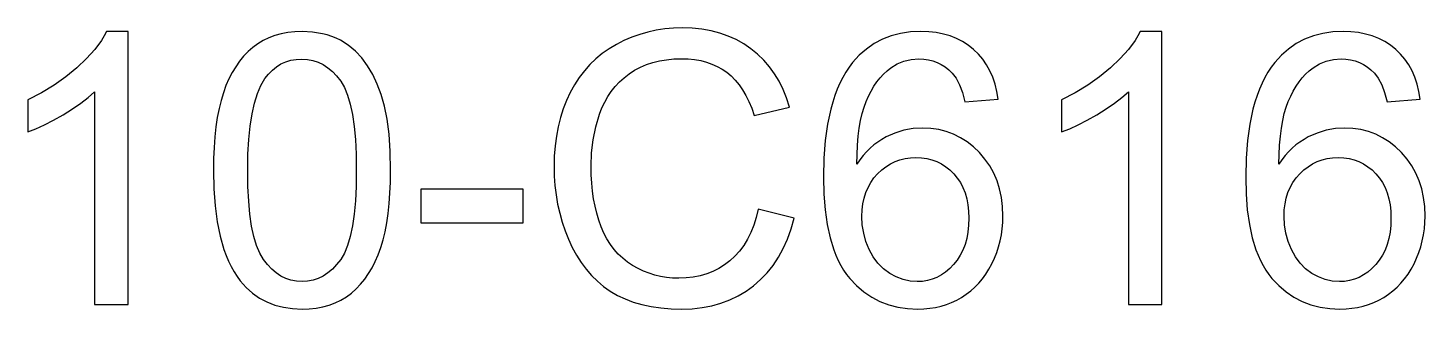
# Model space of a CAD drawing. Header units: millimetres. Extents: x -4.6 to 4.6, y -0.93 to 0.93.
import ezdxf

# ---------------------------------------------------------------- set-up
doc = ezdxf.new("R2010")
doc.units = ezdxf.units.MM
doc.layers.add('LASER_MARK', color=7, linetype='Continuous')

msp = doc.modelspace()

# ---------------------------------------------------------------- linework, layer by layer
at = {"layer": 'LASER_MARK'}
for points in [[(0.446167, -0.327148), (0.209351, -0.267334), (0.195751, -0.322056), (0.179367, -0.373306), (0.160198, -0.421085), (0.138245, -0.465393), (0.113506, -0.506229), (0.085983, -0.543594), (0.055676, -0.577488), (0.022583, -0.60791), (-0.012856, -0.634804), (-0.050201, -0.658112), (-0.089455, -0.677834), (-0.130615, -0.69397), (-0.173683, -0.70652), (-0.218658, -0.715485), (-0.265541, -0.720863), (-0.314331, -0.722656), (-0.354862, -0.72134), (-0.394669, -0.717392), (-0.43375, -0.710812), (-0.472107, -0.701599), (-0.509739, -0.689754), (-0.546646, -0.675278), (-0.582829, -0.658169), (-0.618286, -0.638428), (-0.652227, -0.616026), (-0.683861, -0.590935), (-0.713186, -0.563154), (-0.740204, -0.532684), (-0.764914, -0.499525), (-0.787315, -0.463676), (-0.807409, -0.425138), (-0.825195, -0.383911), (-0.840788, -0.340433), (-0.854301, -0.295143), (-0.865736, -0.248041), (-0.875092, -0.199127), (-0.882368, -0.148401), (-0.887566, -0.095863), (-0.890684, -0.041513), (-0.891724, 0.014648), (-0.888214, 0.102501), (-0.877686, 0.189056), (-0.860138, 0.274315), (-0.835571, 0.358276), (-0.820246, 0.398874), (-0.802345, 0.437355), (-0.78187, 0.473719), (-0.75882, 0.507965), (-0.733194, 0.540094), (-0.704994, 0.570107), (-0.674219, 0.598001), (-0.640869, 0.623779), (-0.605173, 0.646954), (-0.56736, 0.667038), (-0.52743, 0.684032), (-0.485382, 0.697937), (-0.441217, 0.708752), (-0.394936, 0.716476), (-0.346537, 0.721111), (-0.296021, 0.722656), (-0.252113, 0.721264), (-0.210114, 0.717087), (-0.170021, 0.710125), (-0.131836, 0.700378), (-0.095558, 0.687847), (-0.061188, 0.672531), (-0.028725, 0.65443), (0.001831, 0.633545), (0.030556, 0.609608), (0.057526, 0.582352), (0.082741, 0.551777), (0.106201, 0.517883), (0.127907, 0.480671), (0.147858, 0.44014), (0.166054, 0.39629), (0.182495, 0.349121), (0.415649, 0.404053), (0.395908, 0.464268), (0.372696, 0.521011), (0.346012, 0.574284), (0.315857, 0.624084), (0.28223, 0.670414), (0.245132, 0.713272), (0.204563, 0.752659), (0.160522, 0.788574), (0.113411, 0.820618), (0.063629, 0.848389), (0.011177, 0.871887), (-0.043945, 0.891113), (-0.101738, 0.906067), (-0.162201, 0.916748), (-0.225334, 0.923157), (-0.291138, 0.925293), (-0.349722, 0.923605), (-0.407066, 0.918541), (-0.463171, 0.910101), (-0.518036, 0.898285), (-0.571661, 0.883093), (-0.624046, 0.864525), (-0.675192, 0.842581), (-0.725098, 0.817261), (-0.772972, 0.788689), (-0.818024, 0.756989), (-0.860252, 0.72216), (-0.899658, 0.684204), (-0.936241, 0.64312), (-0.970001, 0.598907), (-1.000938, 0.551567), (-1.029053, 0.501099), (-1.054087, 0.44795), (-1.075783, 0.39257), (-1.094141, 0.334959), (-1.109161, 0.275116), (-1.120844, 0.213041), (-1.129189, 0.148735), (-1.134195, 0.082197), (-1.135864, 0.013428), (-1.134386, -0.050144), (-1.129951, -0.112686), (-1.122561, -0.174198), (-1.112213, -0.23468), (-1.098909, -0.294132), (-1.082649, -0.352554), (-1.063433, -0.409946), (-1.04126, -0.466309), (-1.016254, -0.520506), (-0.988541, -0.571404), (-0.958118, -0.619001), (-0.924988, -0.6633), (-0.889149, -0.704298), (-0.850601, -0.741997), (-0.809345, -0.776396), (-0.765381, -0.807495), (-0.718374, -0.835104), (-0.667992, -0.859032), (-0.614233, -0.879278), (-0.557098, -0.895844), (-0.496588, -0.908728), (-0.432701, -0.917931), (-0.365438, -0.923452), (-0.2948, -0.925293), (-0.226259, -0.922899), (-0.160408, -0.915718), (-0.097246, -0.903749), (-0.036774, -0.886993), (0.021009, -0.86545), (0.076103, -0.839119), (0.128508, -0.808001), (0.178223, -0.772095), (0.224733, -0.73163), (0.267525, -0.686836), (0.306597, -0.637712), (0.341949, -0.584259), (0.373583, -0.526476), (0.401497, -0.464363), (0.425692, -0.397921)], [(-3.942261, -0.894775), (-3.942261, 0.9021), (-4.083862, 0.9021), (-4.099464, 0.872993), (-4.117584, 0.843658), (-4.161377, 0.784302), (-4.21524, 0.72403), (-4.279175, 0.662842), (-4.351044, 0.603485), (-4.428711, 0.548706), (-4.512177, 0.498505), (-4.60144, 0.452881), (-4.60144, 0.240479), (-4.548531, 0.261765), (-4.49234, 0.287781), (-4.432869, 0.318527), (-4.370117, 0.354004), (-4.308815, 0.391846), (-4.253693, 0.429688), (-4.20475, 0.467529), (-4.161987, 0.505371), (-4.161987, -0.894775)], [(-3.314209, 0.498657), (-3.329515, 0.448351), (-3.342781, 0.394173), (-3.354006, 0.336123), (-3.36319, 0.2742), (-3.370333, 0.208406), (-3.375435, 0.138741), (-3.378496, 0.065203), (-3.379517, -0.012207), (-3.376751, -0.133858), (-3.368454, -0.246735), (-3.354626, -0.350838), (-3.335266, -0.446167), (-3.310375, -0.532722), (-3.295856, -0.57271), (-3.279953, -0.610504), (-3.262668, -0.646105), (-3.243999, -0.679512), (-3.223948, -0.710726), (-3.202515, -0.739746), (-3.163853, -0.783234), (-3.121719, -0.820923), (-3.076115, -0.852814), (-3.027039, -0.878906), (-2.974491, -0.8992), (-2.918472, -0.913696), (-2.858982, -0.922394), (-2.796021, -0.925293), (-2.747946, -0.923643), (-2.701988, -0.918694), (-2.658148, -0.910444), (-2.616425, -0.898895), (-2.576818, -0.884047), (-2.53933, -0.865898), (-2.503958, -0.84445), (-2.470703, -0.819702), (-2.439508, -0.791931), (-2.410316, -0.761414), (-2.383127, -0.728149), (-2.357941, -0.692139), (-2.334757, -0.653381), (-2.313576, -0.611877), (-2.294397, -0.567627), (-2.277222, -0.52063), (-2.262058, -0.470362), (-2.248917, -0.416298), (-2.237797, -0.358438), (-2.228699, -0.296783), (-2.221622, -0.231333), (-2.216568, -0.162086), (-2.213535, -0.089045), (-2.212524, -0.012207), (-2.215042, 0.114021), (-2.222595, 0.226593), (-2.235184, 0.325508), (-2.252808, 0.410767), (-2.274857, 0.486221), (-2.30072, 0.555725), (-2.330399, 0.619278), (-2.363892, 0.67688), (-2.401657, 0.728302), (-2.444153, 0.773315), (-2.491379, 0.81192), (-2.543335, 0.844116), (-2.571049, 0.857706), (-2.599869, 0.869484), (-2.629795, 0.87945), (-2.660828, 0.887604), (-2.726212, 0.898476), (-2.796021, 0.9021), (-2.843809, 0.900459), (-2.889519, 0.895538), (-2.933149, 0.887337), (-2.974701, 0.875854), (-3.014174, 0.861092), (-3.051567, 0.843048), (-3.086882, 0.821724), (-3.120117, 0.797119), (-3.151321, 0.769491), (-3.180542, 0.739098), (-3.207779, 0.705938), (-3.233032, 0.670013), (-3.256302, 0.631323), (-3.277588, 0.589867), (-3.29689, 0.545645)], [(1.570435, 0.439453), (1.78894, 0.456543), (1.780539, 0.507317), (1.768761, 0.555267), (1.753607, 0.600395), (1.735077, 0.6427), (1.713171, 0.682182), (1.687889, 0.718842), (1.659231, 0.752678), (1.627197, 0.783691), (1.592283, 0.811443), (1.554985, 0.835495), (1.515303, 0.855846), (1.473236, 0.872498), (1.428785, 0.885448), (1.38195, 0.894699), (1.332731, 0.900249), (1.281128, 0.9021), (1.212139, 0.898895), (1.146774, 0.889282), (1.085033, 0.87326), (1.026917, 0.85083), (0.972424, 0.821991), (0.921555, 0.786743), (0.87431, 0.745087), (0.830688, 0.697021), (0.807481, 0.666466), (0.78577, 0.633698), (0.765557, 0.598717), (0.746841, 0.561523), (0.729623, 0.522118), (0.713902, 0.480499), (0.699677, 0.436668), (0.686951, 0.390625), (0.665989, 0.291901), (0.651016, 0.184326), (0.642033, 0.067902), (0.639038, -0.057373), (0.641747, -0.169249), (0.649872, -0.272942), (0.663414, -0.368452), (0.682373, -0.45578), (0.706749, -0.534925), (0.720968, -0.57143), (0.736542, -0.605888), (0.753469, -0.638301), (0.771751, -0.668669), (0.791388, -0.69699), (0.812378, -0.723267), (0.857296, -0.770617), (0.90538, -0.811653), (0.956631, -0.846376), (1.011047, -0.874786), (1.06863, -0.896883), (1.129379, -0.912666), (1.193295, -0.922136), (1.260376, -0.925293), (1.300125, -0.924091), (1.338806, -0.920486), (1.376419, -0.914478), (1.412964, -0.906067), (1.448441, -0.895252), (1.482849, -0.882034), (1.51619, -0.866413), (1.548462, -0.848389), (1.579351, -0.828104), (1.608543, -0.805702), (1.636038, -0.781183), (1.661835, -0.754547), (1.685934, -0.725794), (1.708336, -0.694923), (1.72904, -0.661936), (1.748047, -0.626831), (1.76507, -0.590296), (1.779823, -0.553017), (1.792307, -0.514994), (1.802521, -0.476227), (1.810465, -0.436716), (1.816139, -0.396461), (1.819544, -0.355463), (1.820679, -0.313721), (1.818266, -0.251112), (1.811028, -0.19146), (1.798964, -0.134764), (1.782074, -0.081024), (1.760359, -0.030241), (1.733818, 0.017586), (1.702452, 0.062456), (1.66626, 0.10437), (1.626635, 0.142279), (1.584969, 0.175133), (1.541262, 0.202932), (1.495514, 0.225677), (1.447725, 0.243368), (1.397896, 0.256004), (1.346025, 0.263586), (1.292114, 0.266113), (1.229935, 0.262451), (1.169128, 0.251465), (1.109695, 0.233154), (1.051636, 0.20752), (1.023502, 0.191898), (0.996475, 0.174332), (0.970554, 0.154819), (0.94574, 0.133362), (0.922031, 0.109959), (0.899429, 0.08461), (0.877934, 0.057316), (0.857544, 0.028076), (0.86235, 0.154648), (0.867443, 0.212154), (0.874329, 0.265808), (0.883007, 0.315609), (0.893478, 0.361557), (0.905743, 0.403652), (0.9198, 0.441895), (0.93544, 0.477123), (0.952454, 0.510178), (0.97084, 0.541058), (0.990601, 0.569763), (1.011734, 0.596294), (1.034241, 0.620651), (1.058121, 0.642834), (1.083374, 0.662842), (1.124649, 0.688477), (1.169128, 0.706787), (1.216812, 0.717773), (1.2677, 0.721436), (1.299706, 0.719967), (1.330414, 0.715561), (1.359825, 0.708218), (1.387939, 0.697937), (1.414757, 0.684719), (1.440277, 0.668564), (1.4645, 0.649471), (1.487427, 0.627441), (1.512756, 0.593719), (1.535034, 0.551147), (1.55426, 0.499725)], [(2.866821, -0.894775), (2.866821, 0.9021), (2.72522, 0.9021), (2.709618, 0.872993), (2.691498, 0.843658), (2.647705, 0.784302), (2.593842, 0.72403), (2.529907, 0.662842), (2.458038, 0.603485), (2.380371, 0.548706), (2.296906, 0.498505), (2.207642, 0.452881), (2.207642, 0.240479), (2.260551, 0.261765), (2.316742, 0.287781), (2.376213, 0.318527), (2.438965, 0.354004), (2.500267, 0.391846), (2.555389, 0.429688), (2.604332, 0.467529), (2.647095, 0.505371), (2.647095, -0.894775)], [(4.351196, 0.439453), (4.569702, 0.456543), (4.5613, 0.507317), (4.549522, 0.555267), (4.534369, 0.600395), (4.515839, 0.6427), (4.493933, 0.682182), (4.468651, 0.718842), (4.439993, 0.752678), (4.407959, 0.783691), (4.373045, 0.811443), (4.335747, 0.835495), (4.296064, 0.855846), (4.253998, 0.872498), (4.209547, 0.885448), (4.162712, 0.894699), (4.113493, 0.900249), (4.06189, 0.9021), (3.992901, 0.898895), (3.927536, 0.889282), (3.865795, 0.87326), (3.807678, 0.85083), (3.753185, 0.821991), (3.702316, 0.786743), (3.655071, 0.745087), (3.61145, 0.697021), (3.588243, 0.666466), (3.566532, 0.633698), (3.546319, 0.598717), (3.527603, 0.561523), (3.510385, 0.522118), (3.494663, 0.480499), (3.480439, 0.436668), (3.467712, 0.390625), (3.446751, 0.291901), (3.431778, 0.184326), (3.422794, 0.067902), (3.4198, -0.057373), (3.422508, -0.169249), (3.430634, -0.272942), (3.444176, -0.368452), (3.463135, -0.45578), (3.487511, -0.534925), (3.50173, -0.57143), (3.517303, -0.605888), (3.534231, -0.638301), (3.552513, -0.668669), (3.572149, -0.69699), (3.59314, -0.723267), (3.638058, -0.770617), (3.686142, -0.811653), (3.737392, -0.846376), (3.791809, -0.874786), (3.849392, -0.896883), (3.910141, -0.912666), (3.974056, -0.922136), (4.041138, -0.925293), (4.080887, -0.924091), (4.119568, -0.920486), (4.157181, -0.914478), (4.193726, -0.906067), (4.229202, -0.895252), (4.263611, -0.882034), (4.296951, -0.866413), (4.329224, -0.848389), (4.360113, -0.828104), (4.389305, -0.805702), (4.4168, -0.781183), (4.442596, -0.754547), (4.466696, -0.725794), (4.489098, -0.694923), (4.509802, -0.661936), (4.528809, -0.626831), (4.545832, -0.590296), (4.560585, -0.553017), (4.573069, -0.514994), (4.583282, -0.476227), (4.591227, -0.436716), (4.596901, -0.396461), (4.600306, -0.355463), (4.60144, -0.313721), (4.599028, -0.251112), (4.591789, -0.19146), (4.579725, -0.134764), (4.562836, -0.081024), (4.541121, -0.030241), (4.51458, 0.017586), (4.483213, 0.062456), (4.447021, 0.10437), (4.407396, 0.142279), (4.36573, 0.175133), (4.322023, 0.202932), (4.276276, 0.225677), (4.228487, 0.243368), (4.178658, 0.256004), (4.126787, 0.263586), (4.072876, 0.266113), (4.010696, 0.262451), (3.94989, 0.251465), (3.890457, 0.233154), (3.832397, 0.20752), (3.804264, 0.191898), (3.777237, 0.174332), (3.751316, 0.154819), (3.726501, 0.133362), (3.702793, 0.109959), (3.680191, 0.08461), (3.658695, 0.057316), (3.638306, 0.028076), (3.643112, 0.154648), (3.648205, 0.212154), (3.65509, 0.265808), (3.663769, 0.315609), (3.67424, 0.361557), (3.686504, 0.403652), (3.700562, 0.441895), (3.716202, 0.477123), (3.733215, 0.510178), (3.751602, 0.541058), (3.771362, 0.569763), (3.792496, 0.596294), (3.815002, 0.620651), (3.838882, 0.642834), (3.864136, 0.662842), (3.905411, 0.688477), (3.94989, 0.706787), (3.997574, 0.717773), (4.048462, 0.721436), (4.080467, 0.719967), (4.111176, 0.715561), (4.140587, 0.708218), (4.168701, 0.697937), (4.195518, 0.684719), (4.221039, 0.668564), (4.245262, 0.649471), (4.268188, 0.627441), (4.293518, 0.593719), (4.315796, 0.551147), (4.335022, 0.499725)], [(-3.050537, -0.598755), (-3.074713, -0.55768), (-3.095665, -0.507393), (-3.113394, -0.447893), (-3.127899, -0.379181), (-3.139181, -0.301256), (-3.14724, -0.214119), (-3.152075, -0.117769), (-3.153687, -0.012207), (-3.151913, 0.093632), (-3.146591, 0.190811), (-3.137722, 0.279331), (-3.125305, 0.359192), (-3.109341, 0.430393), (-3.089828, 0.492935), (-3.066769, 0.546818), (-3.040161, 0.592041), (-3.016624, 0.622082), (-2.99118, 0.648117), (-2.963829, 0.670147), (-2.93457, 0.688171), (-2.903404, 0.70219), (-2.870331, 0.712204), (-2.83535, 0.718212), (-2.798462, 0.720215), (-2.760801, 0.717945), (-2.724724, 0.711136), (-2.690229, 0.699787), (-2.657318, 0.683899), (-2.62599, 0.663471), (-2.596245, 0.638504), (-2.568083, 0.608997), (-2.541504, 0.574951), (-2.517328, 0.534), (-2.496376, 0.48378), (-2.478647, 0.42429), (-2.464142, 0.35553), (-2.45286, 0.2775), (-2.444801, 0.190201), (-2.439966, 0.093632), (-2.438354, -0.012207), (-2.439966, -0.117493), (-2.444801, -0.213623), (-2.45286, -0.300598), (-2.464142, -0.378418), (-2.478647, -0.447083), (-2.496376, -0.506592), (-2.517328, -0.556946), (-2.541504, -0.598145), (-2.568045, -0.632477), (-2.596092, -0.662231), (-2.625647, -0.687408), (-2.656708, -0.708008), (-2.689276, -0.72403), (-2.723351, -0.735474), (-2.758932, -0.74234), (-2.796021, -0.744629), (-2.833109, -0.74235), (-2.86869, -0.735512), (-2.902765, -0.724115), (-2.935333, -0.70816), (-2.966394, -0.687647), (-2.995949, -0.662575), (-3.023996, -0.632944)], [(0.939941, -0.532227), (0.918846, -0.479736), (0.903778, -0.426025), (0.894737, -0.371094), (0.891724, -0.314941), (0.893345, -0.272646), (0.898209, -0.23243), (0.906315, -0.194292), (0.917664, -0.158234), (0.932255, -0.124254), (0.950089, -0.092354), (0.971165, -0.062532), (0.995483, -0.03479), (1.022129, -0.009756), (1.050186, 0.01194), (1.079655, 0.030298), (1.110535, 0.045319), (1.142826, 0.057001), (1.176529, 0.065346), (1.211643, 0.070353), (1.248169, 0.072021), (1.284904, 0.070353), (1.320038, 0.065346), (1.353569, 0.057001), (1.385498, 0.045319), (1.415825, 0.030298), (1.44455, 0.01194), (1.471672, -0.009756), (1.497192, -0.03479), (1.520367, -0.062723), (1.540451, -0.093117), (1.557446, -0.125971), (1.57135, -0.161285), (1.582165, -0.19906), (1.58989, -0.239296), (1.594524, -0.281992), (1.596069, -0.327148), (1.594505, -0.374107), (1.589813, -0.418549), (1.581993, -0.460472), (1.571045, -0.499878), (1.556969, -0.536766), (1.539764, -0.571136), (1.519432, -0.602989), (1.495972, -0.632324), (1.470337, -0.658646), (1.443481, -0.681458), (1.415405, -0.70076), (1.386108, -0.716553), (1.355591, -0.728836), (1.323853, -0.73761), (1.290894, -0.742874), (1.256714, -0.744629), (1.209641, -0.741234), (1.163635, -0.731049), (1.118698, -0.714073), (1.074829, -0.690308), (1.033897, -0.660057), (0.997772, -0.623627), (0.966454, -0.581017)], [(3.720703, -0.532227), (3.699608, -0.479736), (3.68454, -0.426025), (3.675499, -0.371094), (3.672485, -0.314941), (3.674107, -0.272646), (3.67897, -0.23243), (3.687077, -0.194292), (3.698425, -0.158234), (3.713017, -0.124254), (3.73085, -0.092354), (3.751926, -0.062532), (3.776245, -0.03479), (3.802891, -0.009756), (3.830948, 0.01194), (3.860416, 0.030298), (3.891296, 0.045319), (3.923588, 0.057001), (3.957291, 0.065346), (3.992405, 0.070353), (4.028931, 0.072021), (4.065666, 0.070353), (4.1008, 0.065346), (4.134331, 0.057001), (4.16626, 0.045319), (4.196587, 0.030298), (4.225311, 0.01194), (4.252434, -0.009756), (4.277954, -0.03479), (4.301128, -0.062723), (4.321213, -0.093117), (4.338207, -0.125971), (4.352112, -0.161285), (4.362926, -0.19906), (4.370651, -0.239296), (4.375286, -0.281992), (4.376831, -0.327148), (4.375267, -0.374107), (4.370575, -0.418549), (4.362755, -0.460472), (4.351807, -0.499878), (4.33773, -0.536766), (4.320526, -0.571136), (4.300194, -0.602989), (4.276733, -0.632324), (4.251099, -0.658646), (4.224243, -0.681458), (4.196167, -0.70076), (4.16687, -0.716553), (4.136353, -0.728836), (4.104614, -0.73761), (4.071655, -0.742874), (4.037476, -0.744629), (3.990402, -0.741234), (3.944397, -0.731049), (3.89946, -0.714073), (3.855591, -0.690308), (3.814659, -0.660057), (3.778534, -0.623627), (3.747215, -0.581017)], [(-2.01355, -0.357666), (-1.338501, -0.357666), (-1.338501, -0.136719), (-2.01355, -0.136719)]]:
    msp.add_lwpolyline(points, close=True, dxfattribs=at)

doc.saveas('drawing.dxf')
